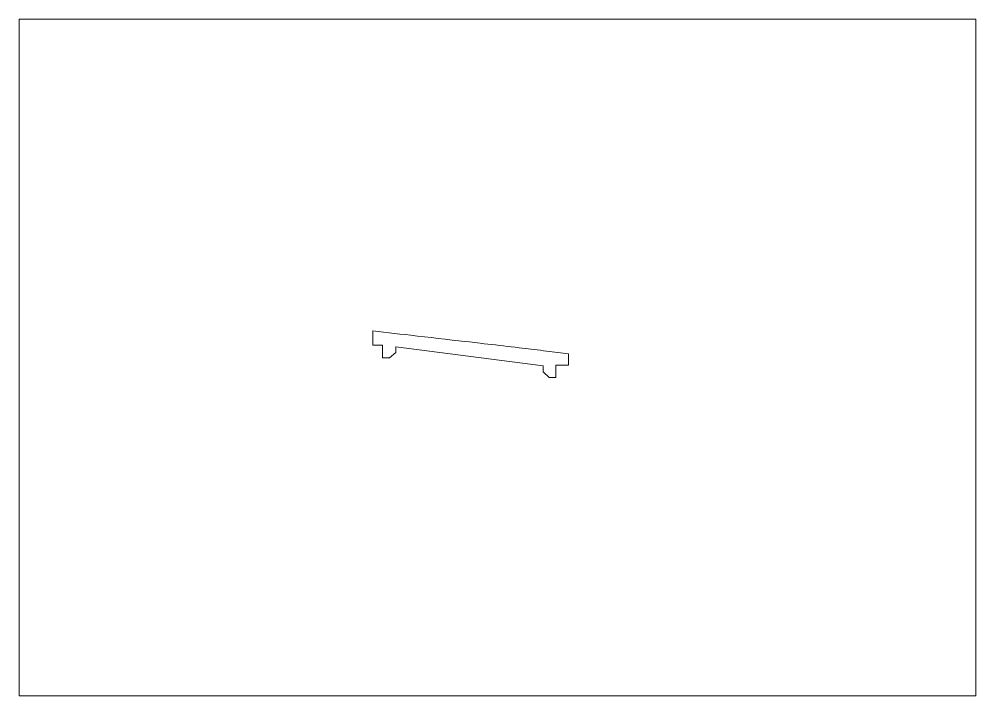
# Paper-space layout 'Sheet' of a CAD drawing. Header units: millimetres. Extents: x 0 to 297, y 0 to 210.
# The model-space entities are those that its viewports show. They can reach past a viewport. Long polylines and large blocks are cut down to what shows.
import ezdxf

# ---------------------------------------------------------------- set-up
doc = ezdxf.new("R2010")
doc.units = ezdxf.units.MM
doc.layers.add('Geometries', color=7, linetype='Continuous')

msp = doc.modelspace()

# ---------------------------------------------------------------- linework, layer by layer
at = {"layer": 'Geometries', "linetype": 'Continuous', "lineweight": 13}
for p, q in [((109.78, 113.27), (109.78, 108.78)), ((109.78, 108.78), (112.79, 108.78)), ((112.79, 108.78), (112.81, 104.9)), ((116.91, 106.54), (116.91, 108.27)), ((116.91, 108.27), (162.69, 102.42)), ((112.81, 104.9), (114.93, 104.9)), ((116.91, 106.54), (114.93, 104.9)), ((170.59, 102.62), (170.59, 106.12)), ((162.69, 100.54), (162.69, 102.42)), ((166.61, 98.76), (166.57, 102.62)), ((166.57, 102.62), (170.59, 102.62)), ((162.69, 100.54), (164.59, 98.76)), ((166.61, 98.76), (164.59, 98.76))]:
    msp.add_line(p, q, dxfattribs=at)
at = {"layer": 'Geometries', "linetype": 'Continuous', "lineweight": 13, "flags": 128}
msp.add_lwpolyline([(170.59, 106.12), (169.73, 106.23), (168.88, 106.34), (168.03, 106.45), (167.17, 106.56), (166.32, 106.67), (165.47, 106.78), (164.61, 106.88), (163.67, 107), (162.74, 107.12), (161.8, 107.23), (160.86, 107.35), (159.92, 107.46), (158.98, 107.58), (158.04, 107.69), (157.1, 107.8), (156.16, 107.91), (155.22, 108.03), (153.99, 108.17), (152.76, 108.32), (151.53, 108.46), (150.33, 108.6), (149.13, 108.74), (147.93, 108.88), (146.73, 109.02), (145.53, 109.15), (144.34, 109.29), (143.14, 109.43), (141.49, 109.62), (139.84, 109.81), (138.19, 109.99), (136.54, 110.18), (134.4, 110.43), (132.26, 110.67), (130.12, 110.91), (127.98, 111.16), (125.84, 111.4), (123.69, 111.65), (121.55, 111.9), (119.87, 112.09), (118.19, 112.29), (116.51, 112.48), (114.83, 112.68), (113.14, 112.87), (111.46, 113.07), (109.78, 113.27)], dxfattribs=at)

psp = doc.layouts.new('Sheet')

# ---------------------------------------------------------------- viewports
at = {"layer": '0'}
psp.add_viewport(center=(148.5, 105), size=(297, 210), view_center_point=(148.5, 105), view_height=210, dxfattribs=at)

doc.saveas('drawing.dxf')
